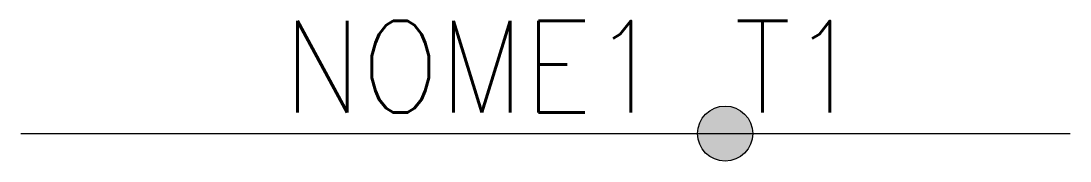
# Model space of a CAD drawing. Header units: millimetres. Extents: x 0 to 22.8, y -0.6 to 2.5.
import ezdxf
from ezdxf.enums import TextEntityAlignment as Align

# ---------------------------------------------------------------- set-up
doc = ezdxf.new("R2010")
doc.units = ezdxf.units.MM
doc.header["$LTSCALE"] = 10
doc.styles.add('ROMANS', font='romans.shx')

msp = doc.modelspace()

# ---------------------------------------------------------------- hatches: boundary and pattern name
h = msp.add_hatch(color=256)
h.dxf.hatch_style = 1
h.paths.add_polyline_path([(14.712, 0, 1), (15.912, 0, 1)])

# ---------------------------------------------------------------- linework, layer by layer
at = {"ltscale": 3}
msp.add_line((0, 0), (22.812, 0), dxfattribs=at)
msp.add_circle((15.312, 0), 0.6)

# ---------------------------------------------------------------- texts
at = {"style": 'ROMANS', "width": 0.9, "flags": 1}
msp.add_attdef('NOME1', text='', height=2, dxfattribs=at).set_placement((13.957, 0.458), align=Align.RIGHT)
msp.add_attdef('T1', text='', height=2, dxfattribs=at).set_placement((16.898, 0.458), align=Align.CENTER)

doc.saveas('drawing.dxf')
